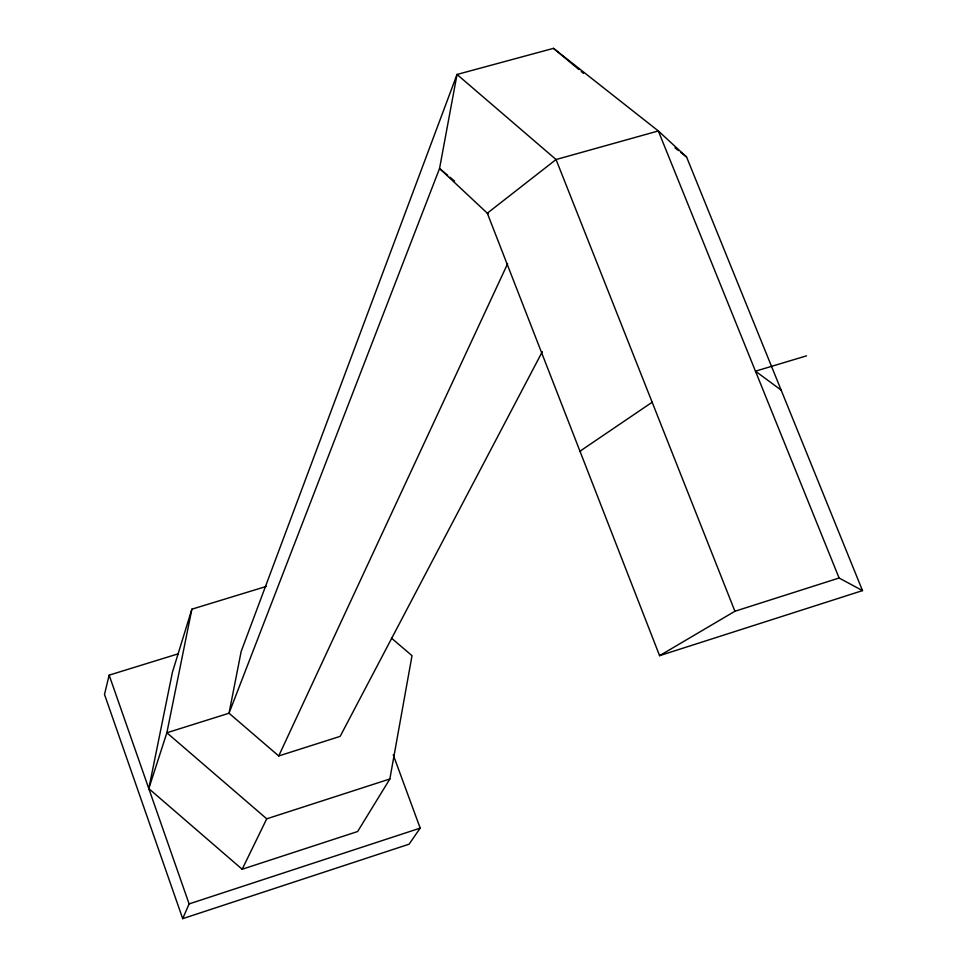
<?xml version="1.0" encoding="UTF-8"?>
<svg xmlns="http://www.w3.org/2000/svg" width="967" height="967" viewBox="0 0 967 967"><rect width="100%" height="100%" fill="white"/><g stroke="black" fill="none" stroke-linecap="round" stroke-linejoin="round"><path stroke-width="1.45" d="M266.505 586.365L191.865 609.186L166.868 732.768L148.809 788.601L242.173 869.248L357.633 831.523L389.846 778.991L412.015 655.674L391.466 638.135M149.099 787.126L172.416 672.258L191.865 609.186M178.218 653.813L109.15 675.147L104.496 694.427L182.703 918.65L409.077 844.191L420.186 828.127L393.255 754.864M182.703 918.65L189.109 903.903L109.15 675.147M389.846 778.991L266.735 818.819L166.868 732.768L229.022 713.223L278.726 755.952L507.627 263.677M242.173 869.248L266.735 818.819M542.342 351.625L340.154 736.37L278.726 755.952M579.668 451.408L652.157 402.236M659.579 655.674L734.92 611.253L839.102 578.012L862.504 590.619L659.579 655.674L487.308 213.199L439.55 168.5L457.028 74.459L553.487 48.35L658.322 130.956L686.57 156.992L862.504 590.619M189.109 903.903L420.186 828.127M806.502 355.856L755.469 371.183L781.155 390.112M579.91 451.021L580.659 451.42M488.13 213.767L487.308 213.199L556.049 159.531L658.322 130.956L839.102 578.012M674.954 147.806L678.447 150.562M680.768 152.399L686.57 156.992M553.487 48.35L578.882 69.527M581.191 71.449L583.5 73.371M447.636 175.281L439.55 168.5L229.022 713.223L241.158 651.468L457.028 74.459L556.049 159.531L734.92 611.253M449.945 177.215L454.563 181.095"/></g></svg>
